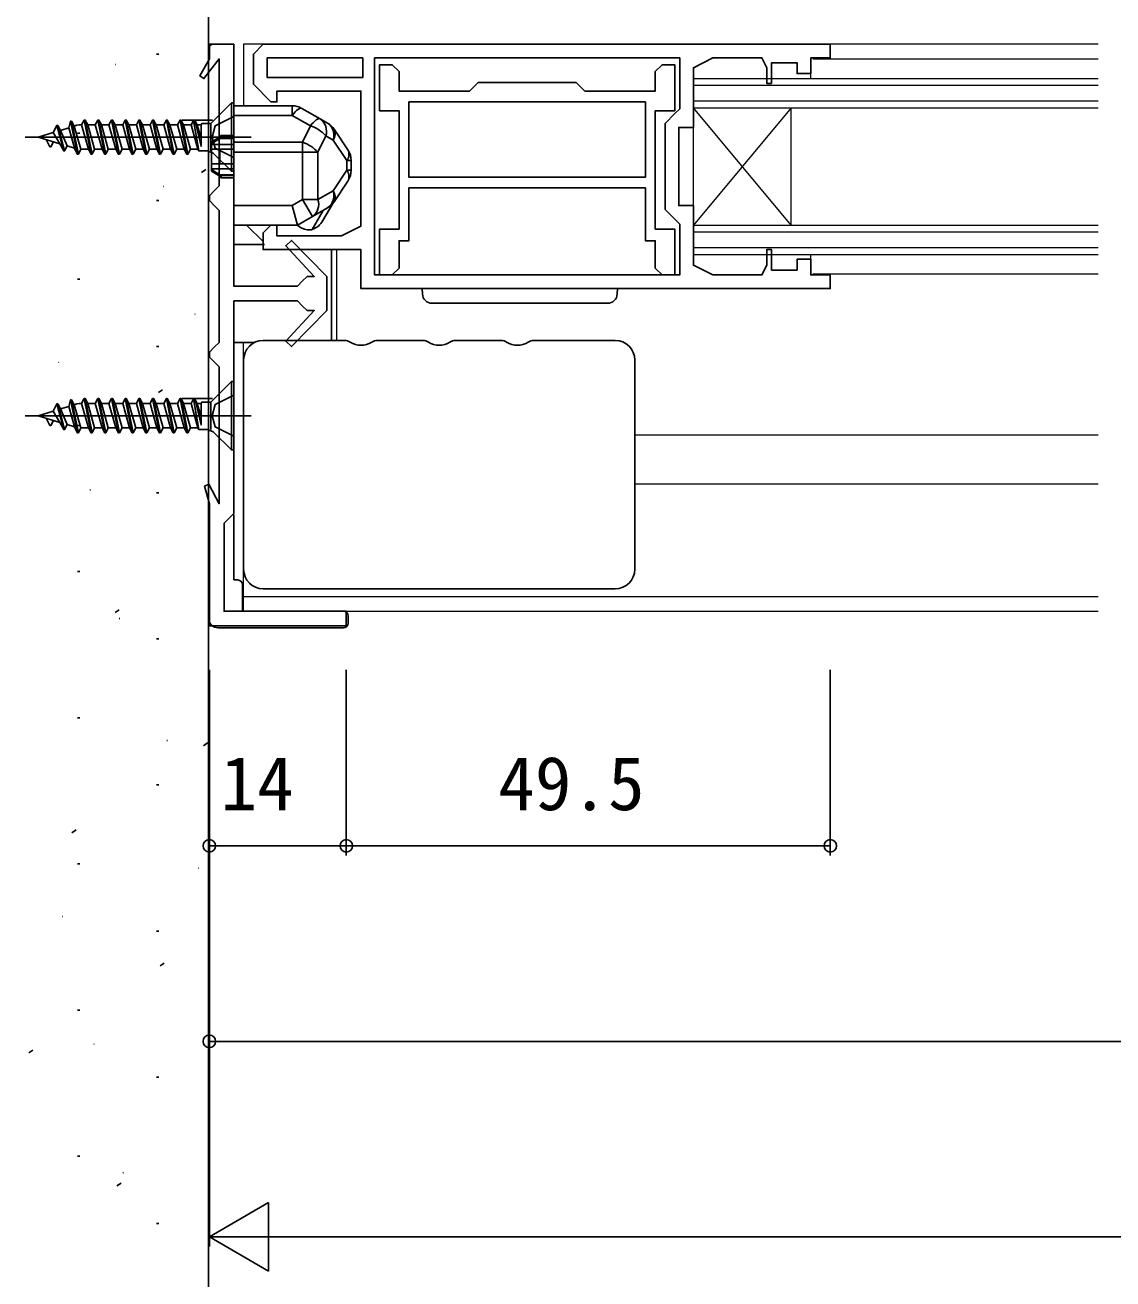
# Model space of a CAD drawing. Units: millimetres, scale not verified. Extents: x -960 to 960, y -674 to 671.
# Drawn here: x 166.7 to 277.9, y -74.8 to 53.5 of the extents above; entities that cross this region are included whole.
import ezdxf
from ezdxf.enums import TextEntityAlignment as Align

# ---------------------------------------------------------------- set-up
doc = ezdxf.new("R2010")
doc.units = ezdxf.units.MM
doc.header["$LTSCALE"] = 4
for name, color, linetype in [('0-2_YKK_11', 7, 'Continuous'), ('0-5_YKK_13', 4, 'Continuous'), ('0-6_YKK_D', 6, 'Continuous'), ('0-8_YSS_K', 3, 'Continuous'), ('0-9_YSS_KE', 3, 'Continuous')]:
    doc.layers.add(name, color=color, linetype=linetype)
doc.layers.add('0-4_YKK_12', color=2, linetype='Continuous', lineweight=18)
doc.styles.add('ＭＳ ゴシック', font='')
doc.styles.get('ＭＳ ゴシック').set_extended_font_data('MS Gothic')

msp = doc.modelspace()

# ---------------------------------------------------------------- linework, layer by layer
at = {"layer": '0-2_YKK_11'}
for points in [[(186.5, 37), (186.5, 50), (184.936, 47.982), (184.523, 48.256), (185.5, 50), (185.5, 51.5), (188, 51.5)], [(188, 51.5), (188, 26.75), (194.5, 26.75), (195, 27.25), (195.5, 27.75), (196.218, 27.75), (193.304, 30.881), (193.882, 31.434), (197.5, 27.75), (197.5, 24.25), (193.882, 20.566), (193.304, 21.119), (196.218, 24.25), (195.5, 24.25), (195, 24.75), (194.5, 25.25), (188, 25.25), (188, 3.5), (187.5, 3), (187, 2.5), (187, -6.5), (199.5, -6.5), (199.5, -8), (185.5, -8), (185.5, 4.5), (185.002, 6.309), (185.459, 6.489), (186.5, 4.5), (186.5, 18.5), (186, 19), (185.5, 19.5), (185.5, 20), (186, 20.5), (186.5, 21), (186.5, 34.5), (186, 35), (185.5, 35.5), (185.5, 36), (186, 36.5), (186.5, 37)], [(248.998, 51.5), (190.998, 51.5), (189.998, 50.5), (189.998, 47.4), (191.798, 45.6), (192.398, 45.6), (192.398, 46.7), (200.998, 46.7), (200.998, 32.9), (198.998, 31.9), (192.398, 31.9), (192.398, 33), (191.798, 33), (190.998, 32.2), (190.998, 30.5), (200.998, 30.5), (200.998, 26.5), (248.998, 26.5), (248.998, 27.9), (246.998, 27.9), (246.998, 29.5), (245.598, 29.5), (245.598, 28.4), (242.998, 28.4), (242.998, 30.5), (242.498, 30.5), (242.498, 28.9), (241.998, 27.9), (236.998, 27.9), (234.998, 28.9), (234.998, 35), (233.498, 35), (233.498, 43), (234.998, 43), (234.998, 49.1), (236.998, 50.1), (241.998, 50.1), (242.498, 49.1), (242.498, 47.5), (242.998, 47.5)], [(242.998, 47.5), (242.998, 49.6), (245.598, 49.6), (245.598, 48.5), (246.998, 48.5), (246.998, 50.1), (248.998, 50.1), (248.998, 51.5)]]:
    msp.add_lwpolyline(points, dxfattribs=at)
for points in [[(201.198, 50.1), (191.398, 50.1), (191.398, 48.1), (201.198, 48.1)], [(233.598, 50.1), (202.398, 50.1), (202.398, 27.9), (233.598, 27.9), (233.598, 33.1), (233.098, 33.6), (232.098, 34.6), (232.098, 43.4), (233.098, 44.4), (233.598, 44.9)], [(205.898, 36.8), (230.098, 36.8), (230.098, 31.4), (231.098, 31.4), (231.098, 28.6), (231.798, 27.9), (233.098, 27.9), (233.098, 32.6), (231.098, 32.6), (231.098, 44.7), (233.098, 44.7), (233.098, 49.4), (231.798, 49.4), (231.098, 48.7), (231.098, 46.7), (223.898, 46.7), (222.998, 47.6), (212.998, 47.6), (212.098, 46.7), (204.898, 46.7), (204.898, 48.7), (204.198, 49.4), (202.898, 49.4), (202.898, 44.7), (204.898, 44.7), (204.898, 32.6), (202.898, 32.6), (202.898, 27.9), (204.198, 27.9), (204.898, 28.6), (204.898, 31.4), (205.898, 31.4)], [(230.098, 45.6), (205.898, 45.6), (205.898, 37.9), (230.098, 37.9)]]:
    msp.add_lwpolyline(points, close=True, dxfattribs=at)
at = {"layer": '0-4_YKK_12'}
for p, q in [((276.4, 51.5), (189, 51.5)), ((189, 51.5), (189, 45.2)), ((246.998, 48), (246.998, 49.473)), ((247.198, 50), (276.4, 50)), ((234.998, 48), (276.4, 48)), ((234.998, 30), (234.998, 48)), ((234.998, 47.3), (276.4, 47.3)), ((234.998, 45.7), (276.4, 45.7)), ((234.998, 45), (276.4, 45)), ((244.998, 33), (234.998, 45)), ((244.998, 45), (234.998, 33)), ((244.998, 33), (244.998, 45)), ((191.024, 31.276), (189.3, 33)), ((234.998, 33), (276.4, 33)), ((234.998, 32.3), (276.4, 32.3)), ((198.5, 30.5), (198.5, 21.2)), ((234.998, 30.7), (276.4, 30.7)), ((234.998, 30), (276.4, 30)), ((246.998, 28.4), (246.998, 30)), ((247.198, 28), (276.4, 28)), ((189, -6.5), (189, 21)), ((276.4, 11.5), (229, 11.5)), ((276.4, 6.5), (229, 6.5)), ((189, -5), (276.4, -5)), ((189.24, -6.5), (276.4, -6.5))]:
    msp.add_line(p, q, dxfattribs=at)
at = {"layer": '0-5_YKK_13'}
for p, q in [((188, 51.5), (185.9, 51.5)), ((188, 31), (188, 51.5)), ((185.4, 51), (185.4, 49.822)), ((185.4, 48.581), (185.4, 47.6)), ((185.4, 46.6), (185.4, 47.6)), ((185.4, 46.6), (185.4, 38.1)), ((188, 45.2), (193.969, 45.2)), ((188, 44.223), (188, 45.2)), ((193.969, 45.2), (193.969, 44.223)), ((171.998, 40.25), (171.298, 43.631)), ((171.398, 43.631), (172.098, 40.25)), ((172.798, 43.75), (172.698, 43.75)), ((174.198, 43.75), (174.098, 43.75)), ((175.598, 43.75), (175.498, 43.75)), ((176.998, 43.75), (176.898, 43.75)), ((178.398, 43.75), (178.298, 43.75)), ((179.798, 43.75), (179.698, 43.75)), ((181.198, 43.75), (181.098, 43.75)), ((182.598, 43.75), (182.498, 43.75)), ((182.704, 43.75), (185.833, 43.75)), ((184.416, 40.6), (183.879, 43.714)), ((193.969, 44.223), (188, 44.223)), ((195.839, 43.154), (193.969, 44.223)), ((170.213, 41.323), (169.513, 42.463)), ((170.598, 40.583), (169.898, 43.203)), ((170.698, 40.583), (169.998, 43.203)), ((170.964, 41.093), (170.264, 42.693)), ((172.364, 40.76), (171.664, 43.121)), ((172.174, 43.24), (171.94, 43.205)), ((172.174, 43.24), (172.433, 43.24)), ((173.064, 43.24), (173.833, 43.24)), ((174.464, 43.24), (175.233, 43.24)), ((175.864, 43.24), (176.633, 43.24)), ((177.264, 43.24), (178.033, 43.24)), ((178.664, 43.24), (179.433, 43.24)), ((180.064, 43.24), (180.833, 43.24)), ((181.464, 43.24), (182.233, 43.24)), ((183.564, 40.76), (182.864, 43.24)), ((184.333, 40.76), (183.633, 43.24)), ((184.648, 41.878), (184.264, 43.24)), ((185.648, 43.4), (185.648, 40.6)), ((198.262, 42.807), (199.664, 40.704)), ((166.652, 42), (189.786, 42)), ((186.566, 42), (185.7, 41.5)), ((186.566, 41.854), (185.7, 41.299)), ((185.7, 41.299), (185.7, 41.5)), ((185.7, 41.25), (185.7, 41.299)), ((185.7, 40.75), (185.7, 41.25)), ((185.7, 41.25), (188, 41.25)), ((186.566, 42), (186.566, 41.854)), ((188, 41.854), (186.566, 41.854)), ((188, 42.15), (186.716, 42.15)), ((186.716, 42.15), (186.716, 41.937)), ((186.716, 41.937), (188, 41.937)), ((195.039, 41.473), (195.039, 40.45)), ((197.401, 42.131), (196.6, 40.45)), ((198.16, 41.698), (197.401, 42.131)), ((199.562, 39.594), (198.16, 41.698)), ((185.883, 40.366), (185.317, 40.6)), ((185.883, 40.366), (187.748, 38.5)), ((186.566, 40.75), (186.566, 39.25)), ((188, 40.75), (186.566, 40.75)), ((188, 40.45), (188, 35)), ((195.039, 40.45), (188, 40.45)), ((186.566, 39.25), (185.7, 39.25)), ((185.7, 38.75), (185.7, 39.25)), ((185.7, 38.701), (185.7, 38.75)), ((188, 38.75), (185.7, 38.75)), ((185.7, 38.701), (186.566, 38.146)), ((185.7, 38.5), (185.7, 38.701)), ((185.7, 38.5), (186.566, 38)), ((188, 39.25), (186.566, 39.25)), ((198.16, 36.502), (199.562, 38.606)), ((199.562, 38.606), (199.562, 39.594)), ((199.562, 39.594), (200, 39.594)), ((199.562, 38.606), (200, 38.606)), ((200, 39.594), (200, 38.606)), ((185.4, 37.1), (185.4, 38.1)), ((188, 38.146), (186.566, 38.146)), ((186.566, 38.146), (186.566, 38)), ((186.716, 38.064), (188, 38.064)), ((186.716, 38.064), (186.716, 37.85)), ((186.716, 37.85), (188, 37.85)), ((199.664, 37.496), (198.262, 35.393)), ((185.4, 37.1), (185.4, 17.9)), ((196.6, 35.611), (198.16, 36.502)), ((188, 35), (193.969, 35)), ((193.969, 35), (195.039, 35.611)), ((195.039, 35.611), (196.6, 35.611)), ((195.039, 35.611), (196.031, 33.875)), ((197.59, 34.766), (196.031, 33.875)), ((198.115, 35.2), (197.108, 33.454)), ((196.031, 33.875), (194.5, 33)), ((196.013, 32.559), (197.139, 34.508)), ((195.501, 32.5), (195.801, 32.5)), ((188, 31), (191.132, 31)), ((198, 30.5), (198, 27.793)), ((198, 27.793), (198, 24.207)), ((226.25, 26.5), (208.247, 26.5)), ((226.25, 26.5), (227.248, 26.5)), ((227.248, 26.5), (227.214, 25.939)), ((226.216, 25), (208.281, 25)), ((198, 24.207), (198, 21.2)), ((188, 15.601), (188, 21)), ((190.128, 21), (188, 21)), ((191, 21.2), (199.329, 21.2)), ((202.671, 21.2), (207.329, 21.2)), ((210.671, 21.2), (215.329, 21.2)), ((218.671, 21.2), (227, 21.2)), ((189, 15.223), (189, 19.2)), ((229, 19.2), (229, 15.223)), ((185.4, 16.9), (185.4, 17.9)), ((185.4, 16.9), (185.4, 7.9)), ((170.598, 12.083), (169.898, 14.703)), ((170.698, 12.083), (169.998, 14.703)), ((170.964, 12.593), (170.264, 14.193)), ((171.998, 11.75), (171.298, 15.131)), ((171.398, 15.131), (172.098, 11.75)), ((172.364, 12.26), (171.664, 14.621)), ((172.174, 14.74), (171.94, 14.705)), ((172.174, 14.74), (172.433, 14.74)), ((172.798, 15.25), (172.698, 15.25)), ((173.064, 14.74), (173.833, 14.74)), ((174.198, 15.25), (174.098, 15.25)), ((174.464, 14.74), (175.233, 14.74)), ((175.598, 15.25), (175.498, 15.25)), ((175.864, 14.74), (176.633, 14.74)), ((176.998, 15.25), (176.898, 15.25)), ((177.264, 14.74), (178.033, 14.74)), ((178.398, 15.25), (178.298, 15.25)), ((178.664, 14.74), (179.433, 14.74)), ((179.798, 15.25), (179.698, 15.25)), ((180.064, 14.74), (180.833, 14.74)), ((181.198, 15.25), (181.098, 15.25)), ((181.464, 14.74), (182.233, 14.74)), ((182.598, 15.25), (182.498, 15.25)), ((182.704, 15.25), (185.833, 15.25)), ((183.564, 12.26), (182.864, 14.74)), ((184.333, 12.26), (183.633, 14.74)), ((184.416, 12.1), (183.879, 15.214)), ((184.648, 13.378), (184.264, 14.74)), ((185.648, 14.9), (185.648, 12.1)), ((189, 1.777), (189, 15.223)), ((229, 15.223), (229, 1.777)), ((166.652, 13.5), (189.786, 13.5)), ((170.213, 12.823), (169.513, 13.963)), ((185.883, 11.866), (185.317, 12.1)), ((185.883, 11.866), (187.748, 10)), ((185.4, 6.9), (185.4, 7.9)), ((185.4, 6.9), (185.4, 6.55)), ((185.4, 4.863), (185.4, -7.202)), ((188, -3.3), (188, 3.401)), ((189, -2.2), (189, 1.777)), ((229, 1.777), (229, -2.2)), ((188, -3.3), (188.4, -3.3)), ((188.9, -3.8), (188.9, -6.3)), ((227, -4.2), (191, -4.2)), ((188.9, -6.3), (188.9, -6.5)), ((199.199, -6.5), (188.9, -6.5)), ((199.7, -7.701), (199.7, -7)), ((186.398, -8.2), (199.201, -8.2))]:
    msp.add_line(p, q, dxfattribs=at)
for points in [[(187.748, 45.5), (185.648, 43.4), (184.741, 43.4), (184.648, 43.24), (184.648, 41.06), (184.053, 43.645), (184.264, 43.24), (184.648, 43.24)], [(194.961, 44.937), (194.884, 44.959), (194.788, 44.947), (194.677, 44.902), (194.553, 44.824), (194.417, 44.714), (194.272, 44.576), (194.122, 44.411), (193.969, 44.223)], [(194.961, 44.937), (196.832, 43.868), (197.59, 43.434)], [(171.94, 43.205), (171.664, 43.121), (171.398, 43.631), (171.298, 43.631), (171.114, 42.953)], [(174.533, 40.76), (173.764, 40.76), (173.498, 40.25), (173.398, 40.25), (173.133, 40.76), (172.433, 43.24), (172.698, 43.75), (173.398, 40.25)], [(173.498, 40.25), (172.798, 43.75), (173.064, 43.24), (173.764, 40.76)], [(175.933, 40.76), (175.164, 40.76), (174.898, 40.25), (174.798, 40.25), (174.533, 40.76), (173.833, 43.24), (174.098, 43.75), (174.798, 40.25)], [(174.898, 40.25), (174.198, 43.75), (174.464, 43.24), (175.164, 40.76)], [(177.333, 40.76), (176.564, 40.76), (176.298, 40.25), (176.198, 40.25), (175.933, 40.76), (175.233, 43.24), (175.498, 43.75), (176.198, 40.25)], [(176.298, 40.25), (175.598, 43.75), (175.864, 43.24), (176.564, 40.76)], [(178.733, 40.76), (177.964, 40.76), (177.698, 40.25), (177.598, 40.25), (177.333, 40.76), (176.633, 43.24), (176.898, 43.75), (177.598, 40.25)], [(177.698, 40.25), (176.998, 43.75), (177.264, 43.24), (177.964, 40.76)], [(180.133, 40.76), (179.364, 40.76), (179.098, 40.25), (178.998, 40.25), (178.733, 40.76), (178.033, 43.24), (178.298, 43.75), (178.998, 40.25)], [(179.098, 40.25), (178.398, 43.75), (178.664, 43.24), (179.364, 40.76)], [(181.533, 40.76), (180.764, 40.76), (180.498, 40.25), (180.398, 40.25), (180.133, 40.76), (179.433, 43.24), (179.698, 43.75), (180.398, 40.25)], [(180.498, 40.25), (179.798, 43.75), (180.064, 43.24), (180.764, 40.76)], [(182.164, 40.76), (181.464, 43.24), (181.198, 43.75), (181.898, 40.25), (181.798, 40.25), (181.098, 43.75), (180.833, 43.24), (181.533, 40.76), (181.798, 40.25)], [(185.317, 40.6), (184.416, 40.6), (184.333, 40.76), (183.564, 40.76), (183.298, 40.25), (183.198, 40.25), (182.933, 40.76), (182.233, 43.24), (182.498, 43.75), (183.198, 40.25)], [(184.053, 43.645), (183.879, 43.714), (183.633, 43.24), (182.864, 43.24), (182.598, 43.75), (183.298, 40.25)], [(187.998, 44.1), (186.083, 43.145), (185.797, 42), (186.083, 40.855), (187.998, 39.9)], [(188, 40.45), (188, 41.473), (188, 44.223)], [(196.832, 43.868), (196.754, 43.89), (196.659, 43.878), (196.548, 43.833), (196.423, 43.755), (196.287, 43.646), (196.143, 43.507), (195.993, 43.342), (195.839, 43.154)], [(171.703, 40.868), (170.964, 41.093), (170.698, 40.583), (170.598, 40.583), (170.213, 41.323), (167.998, 42), (169.513, 42.463), (169.898, 43.203), (169.998, 43.203), (170.264, 42.693), (171.114, 42.953), (171.733, 40.76), (171.998, 40.25), (172.098, 40.25), (172.364, 40.76), (173.133, 40.76)], [(188, 41.473), (195.039, 41.473), (195.839, 43.154)], [(169.564, 41.521), (169.298, 41.011), (169.198, 41.011), (168.813, 41.751)], [(186.716, 41.937), (186.688, 41.938), (186.664, 41.941), (186.632, 41.949), (186.598, 41.963), (186.568, 41.991), (186.566, 42)], [(181.898, 40.25), (182.164, 40.76), (182.933, 40.76)], [(185.7, 39.25), (185.7, 40.75), (186.566, 40.75)], [(195.039, 35.611), (195.039, 40.45), (196.6, 40.45), (196.6, 35.611)], [(186.566, 38), (186.578, 38.023), (186.594, 38.035), (186.636, 38.053), (186.662, 38.059), (186.694, 38.063), (186.716, 38.064)], [(193.969, 35), (194.5, 33), (188, 33), (188, 35)], [(207.283, 25.939), (207.248, 26.5), (208.247, 26.5)], [(187.748, 17), (185.648, 14.9), (184.741, 14.9), (184.648, 14.74), (184.648, 12.56), (184.053, 15.145), (184.264, 14.74), (184.648, 14.74)], [(187.998, 15.6), (186.083, 14.645), (185.797, 13.5), (186.083, 12.355), (187.998, 11.4)], [(171.703, 12.368), (170.964, 12.593), (170.698, 12.083), (170.598, 12.083), (170.213, 12.823), (167.998, 13.5), (169.513, 13.963), (169.898, 14.703), (169.998, 14.703), (170.264, 14.193), (171.114, 14.453), (171.733, 12.26), (171.998, 11.75), (172.098, 11.75), (172.364, 12.26), (173.133, 12.26)], [(171.94, 14.705), (171.664, 14.621), (171.398, 15.131), (171.298, 15.131), (171.114, 14.453)], [(174.533, 12.26), (173.764, 12.26), (173.498, 11.75), (173.398, 11.75), (173.133, 12.26), (172.433, 14.74), (172.698, 15.25), (173.398, 11.75)], [(173.498, 11.75), (172.798, 15.25), (173.064, 14.74), (173.764, 12.26)], [(175.933, 12.26), (175.164, 12.26), (174.898, 11.75), (174.798, 11.75), (174.533, 12.26), (173.833, 14.74), (174.098, 15.25), (174.798, 11.75)], [(174.898, 11.75), (174.198, 15.25), (174.464, 14.74), (175.164, 12.26)], [(177.333, 12.26), (176.564, 12.26), (176.298, 11.75), (176.198, 11.75), (175.933, 12.26), (175.233, 14.74), (175.498, 15.25), (176.198, 11.75)], [(176.298, 11.75), (175.598, 15.25), (175.864, 14.74), (176.564, 12.26)], [(178.733, 12.26), (177.964, 12.26), (177.698, 11.75), (177.598, 11.75), (177.333, 12.26), (176.633, 14.74), (176.898, 15.25), (177.598, 11.75)], [(177.698, 11.75), (176.998, 15.25), (177.264, 14.74), (177.964, 12.26)], [(180.133, 12.26), (179.364, 12.26), (179.098, 11.75), (178.998, 11.75), (178.733, 12.26), (178.033, 14.74), (178.298, 15.25), (178.998, 11.75)], [(179.098, 11.75), (178.398, 15.25), (178.664, 14.74), (179.364, 12.26)], [(181.533, 12.26), (180.764, 12.26), (180.498, 11.75), (180.398, 11.75), (180.133, 12.26), (179.433, 14.74), (179.698, 15.25), (180.398, 11.75)], [(180.498, 11.75), (179.798, 15.25), (180.064, 14.74), (180.764, 12.26)], [(182.164, 12.26), (181.464, 14.74), (181.198, 15.25), (181.898, 11.75), (181.798, 11.75), (181.098, 15.25), (180.833, 14.74), (181.533, 12.26), (181.798, 11.75)], [(185.317, 12.1), (184.416, 12.1), (184.333, 12.26), (183.564, 12.26), (183.298, 11.75), (183.198, 11.75), (182.933, 12.26), (182.233, 14.74), (182.498, 15.25), (183.198, 11.75)], [(184.053, 15.145), (183.879, 15.214), (183.633, 14.74), (182.864, 14.74), (182.598, 15.25), (183.298, 11.75)], [(169.564, 13.021), (169.298, 12.511), (169.198, 12.511), (168.813, 13.251)], [(181.898, 11.75), (182.164, 12.26), (182.933, 12.26)]]:
    msp.add_lwpolyline(points, dxfattribs=at)
for points in [[(187.748, 45.5), (187.998, 45.5), (187.998, 38.5), (187.748, 38.5)], [(187.748, 17), (187.998, 17), (187.998, 10), (187.748, 10)]]:
    msp.add_lwpolyline(points, close=True, dxfattribs=at)
for centre, radius, start, end in [((185.9, 51), 0.5, 90, 180), ((193.969, 43.2), 2, 60.25512, 90), ((195.932, 42.611), 1.546, 341.91504, 54.39753), ((194.693, 39.701), 3.638, 41.90744, 71.64145), ((196.69, 42.178), 1.546, 341.91504, 54.39753), ((196.598, 41.698), 2, 33.69007, 60.25512), ((197.314, 42.335), 1.059, 322.99219, 26.46445), ((186.716, 42), 0.15, 90, 180), ((193.893, 38.02), 3.638, 41.90744, 71.64145), ((198.716, 40.232), 1.059, 322.99219, 26.46445), ((198, 39.594), 2, 0, 33.69007), ((198.716, 37.968), 1.059, 333.53555, 37.00781), ((198, 38.606), 2, 326.30993, 0), ((186.716, 38), 0.15, 180, 270), ((196.69, 36.022), 1.546, 305.60247, 18.08496), ((197.314, 35.865), 1.059, 333.53555, 37.00781), ((195.131, 35.132), 1.546, 305.60247, 18.08496), ((196.598, 36.502), 2, 299.74488, 326.30993), ((195.376, 34.454), 2, 288.59038, 330), ((195.861, 34.467), 2, 227.16611, 259.63751), ((195.376, 34.454), 2, 282.28715, 288.59038), ((208.281, 26), 1, 183.5, 270), ((226.216, 26), 1, 270, 356.5), ((191, 19.2), 2, 90, 180), ((199.342, 20.2), 1, 56.44269, 90), ((201, 22.7), 2, 236.44269, 303.55731), ((202.658, 20.2), 1, 90, 123.55731), ((207.342, 20.2), 1, 56.44269, 90), ((209, 22.7), 2, 236.44269, 303.55731), ((210.658, 20.2), 1, 90, 123.55731), ((215.342, 20.2), 1, 56.44269, 90), ((217, 22.7), 2, 236.44269, 303.55731), ((218.658, 20.2), 1, 90, 123.55731), ((227, 19.2), 2, 0, 90), ((191, -2.2), 2, 180, 270), ((227, -2.2), 2, 270, 0), ((188.4, -3.8), 0.5, 0, 90)]:
    msp.add_arc(centre, radius, start, end, dxfattribs=at)
for centre, major_axis, ratio, start_param, end_param in [((186.402, -7.198), (-0.71, -0.71), 0.99628, 5.4996506, 7.06672), ((199.199, -7), (0.501, 0), 0.998135, 6.2831853, 7.8539816), ((199.199, -7.699), (-0.355, 0.355), 0.99628, 2.358058, 3.9251274)]:
    msp.add_ellipse(centre, major_axis=major_axis, ratio=ratio, start_param=start_param, end_param=end_param, dxfattribs=at)
at = {"layer": '0-6_YKK_D'}
for p, q in [((185.5, -12.5), (185.5, -31.5)), ((199.5, -12.5), (199.5, -31.5)), ((199.5, -12.5), (199.5, -31.5)), ((248.998, -12.5), (248.998, -31.5)), ((185.5, -13.5), (185.5, -71.5)), ((199.5, -30.5), (185.5, -30.5)), ((248.998, -30.5), (199.5, -30.5)), ((185.5, -69.5), (185.5, -49.5)), ((185.5, -50.5), (545.9, -50.5)), ((185.5, -70.5), (191.562, -67)), ((191.562, -74), (191.562, -67)), ((185.5, -70.5), (191.562, -74)), ((185.5, -70.5), (197.624, -70.5)), ((666.4, -70.5), (192.5, -70.5))]:
    msp.add_line(p, q, dxfattribs=at)
for centre in [(185.5, -30.5), (199.5, -30.5), (199.5, -30.5), (248.998, -30.5), (185.5, -50.5)]:
    msp.add_circle(centre, 0.637, dxfattribs=at)
at = {"layer": '0-8_YSS_K'}
for p, q in [((180.075, 50.478), (180.325, 50.478)), ((175.896, 49.424), (175.943, 49.441)), ((172, 42.403), (172.25, 42.403)), ((184.71, 38.396), (185.127, 38.672)), ((180.776, 36.947), (180.823, 36.964)), ((180.075, 35.528), (180.325, 35.528)), ((172, 27.453), (172.25, 27.453)), ((184.006, 23.887), (184.053, 23.903)), ((180.075, 20.578), (180.325, 20.578)), ((170.055, 18.946), (170.102, 18.963)), ((180.288, 15.88), (180.705, 16.156)), ((172, 12.503), (172.25, 12.503)), ((173.285, 5.885), (173.332, 5.902)), ((180.075, 5.628), (180.325, 5.628)), ((172, -2.447), (172.25, -2.447)), ((175.866, -6.636), (176.283, -6.36)), ((176.28, -7.259), (176.327, -7.242)), ((180.075, -9.322), (180.325, -9.322)), ((172, -17.397), (172.25, -17.397)), ((181.159, -19.736), (181.206, -19.719)), ((184.89, -20.252), (185.307, -19.976)), ((180.075, -24.272), (180.325, -24.272)), ((171.444, -29.152), (171.861, -28.876)), ((172, -32.347), (172.25, -32.347)), ((184.389, -32.797), (184.437, -32.78)), ((170.438, -37.737), (170.485, -37.72)), ((180.075, -39.222), (180.325, -39.222)), ((180.468, -42.768), (180.885, -42.492)), ((172, -47.297), (172.25, -47.297)), ((173.668, -50.798), (173.716, -50.781)), ((167.022, -51.668), (167.438, -51.392)), ((180.075, -54.172), (180.325, -54.172)), ((172, -62.247), (172.25, -62.247)), ((176.663, -63.942), (176.71, -63.926)), ((176.046, -65.284), (176.463, -65.008)), ((180.075, -69.122), (180.325, -69.122))]:
    msp.add_line(p, q, dxfattribs=at)
at = {"layer": '0-9_YSS_KE'}
msp.add_line((185.4, 83.5), (185.4, -151.947), dxfattribs=at)

# ---------------------------------------------------------------- texts
at = {"layer": '0-6_YKK_D', "style": 'ＭＳ ゴシック'}
for s, p in [('14', (186.641, -28.5)), ('49.5', (215.045, -28.5))]:
    msp.add_text(s, height=5.499, dxfattribs=at).set_placement(p, align=Align.BOTTOM_LEFT)

doc.saveas('drawing.dxf')
